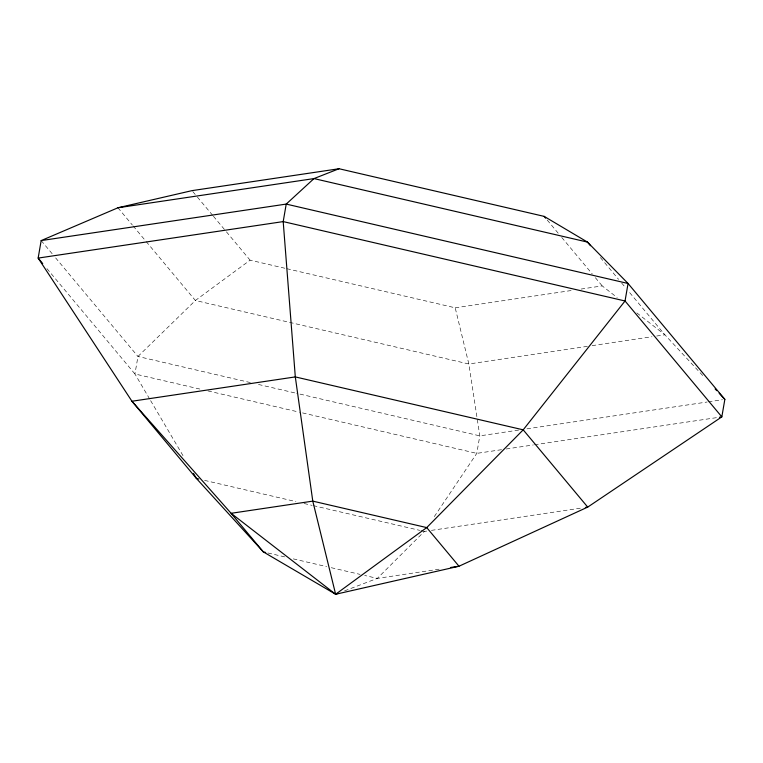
<?xml version="1.0" encoding="UTF-8"?>
<svg xmlns="http://www.w3.org/2000/svg" width="763" height="763" viewBox="0 0 763 763"><rect width="100%" height="100%" fill="white"/><g stroke="black" fill="none" stroke-linecap="round" stroke-linejoin="round"><path stroke-width="0.57" stroke-dasharray="3.81 2.86" d="M434.309 516.608L476.78 453.375L479.803 435.864L468.854 363.999L455.196 307.804L286.02 268.519M426.708 531.077L424.362 531.43L377.313 578.392L343.312 591.335M284.857 268.242L250.092 260.173L195.385 300.488L137.96 356.474L134.937 373.975L150.015 399.602M455.196 307.804L572.822 290.293M581.053 289.063L602.226 285.906L617.191 297.589M587.415 346.345L468.854 363.999L195.385 300.488L146.038 241.404M592.107 345.639L651.984 336.731M656.676 336.025L664.888 334.804L702.971 375.816M518.678 430.074L479.803 435.864L296.712 393.346M526.928 428.844L707.177 402.006M708.36 401.824L722.494 399.717M501.52 449.693L476.78 453.375L299.487 412.192M506.231 448.987L533.327 444.953M534.501 444.772L718.288 417.399M431.41 530.38L583.027 507.796M439.154 569.179L377.313 578.392L364.647 575.455M250.359 382.578L137.96 356.474L55.651 257.923M258.476 384.466L295.558 393.079M199.83 389.054L134.937 373.975L46.533 268.128M207.946 390.933L298.323 411.925M204.56 480.385L295.949 501.606M304.046 503.485L312.143 505.373M313.307 505.64L419.736 530.352M420.89 530.628L424.362 531.43M267.966 552.994L286.383 557.276M293.288 558.878L326.669 566.632M331.276 567.701L360.05 574.386M636.828 312.916L664.888 334.804L628.454 291.17M600.367 257.541L618.583 279.363M621.626 282.997L625.422 287.537M547.214 220.04L558.669 233.764M561.73 237.417L592.298 274.012M595.35 277.675L602.226 285.906M192.781 191.551L196.606 196.129M197.369 197.045L212.658 215.338M213.421 216.253L225.648 230.893M226.411 231.809L250.092 260.173M117.95 207.774L132.371 225.047M133.134 225.953L145.285 240.498M41.173 240.583L52.609 254.27M150.626 400.623L184.398 458.01"/><path stroke-width="1.14" d="M41.173 240.583L38.15 258.085L131.942 401.243L196.463 478.506L263.369 551.926L335.634 594.263L458.992 566.232L587.72 507.099L721.827 416.875L724.85 399.373L628.063 283.483L587.462 242.09L544.153 216.377L339.049 168.737L192.018 190.636L117.95 207.774L41.173 240.583L286.22 204.083L628.063 283.483L625.04 300.984L523.199 429.836L426.727 527.595L335.634 594.263L231.103 513.299L131.942 401.243L295.31 376.912L523.199 429.836L587.72 507.099L585.374 507.452M339.049 168.737L313.994 178.58L117.95 207.774M337.828 593.423L335.634 594.263L312.782 501.129L295.31 376.912L283.197 221.594L286.22 204.083L313.994 178.58L587.462 242.09L590.495 245.724M719.471 417.227L721.827 416.875L625.04 300.984L283.197 221.594L38.15 258.085L42.718 263.569M450.828 567.443L458.992 566.232L426.727 527.595L312.782 501.129L231.103 513.299L263.369 551.926L265.667 552.46M198.781 479.04L196.463 478.506L193.449 473.375M715.131 388.901L716.743 390.646M719.175 393.26L724.85 399.373M544.153 216.377L545.679 218.208"/></g></svg>
